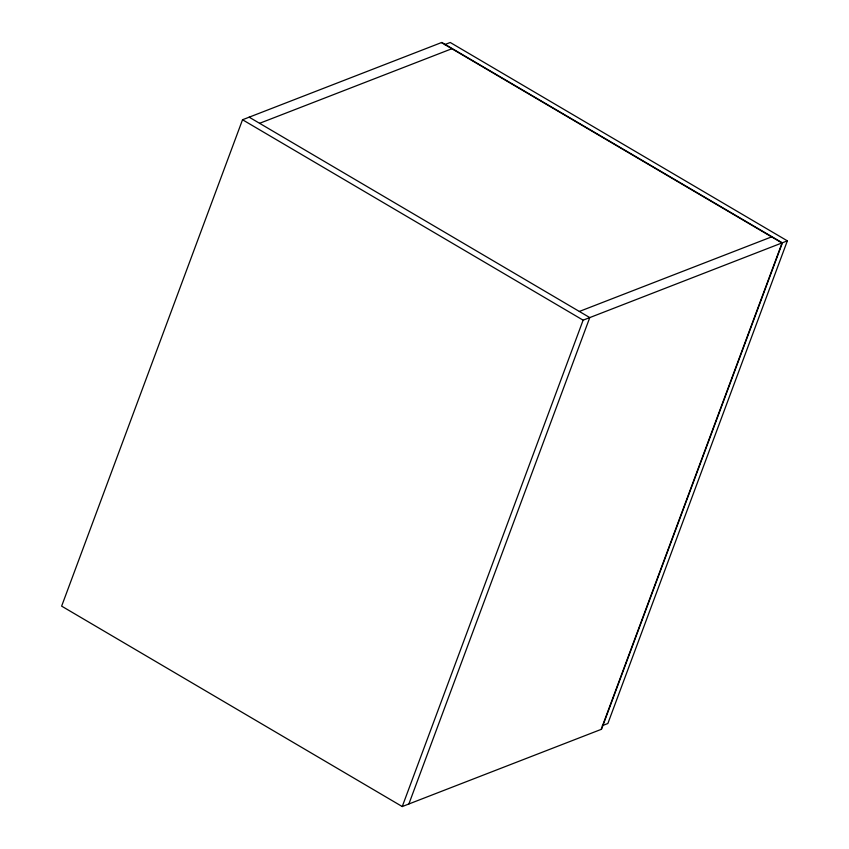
<?xml version="1.0" encoding="UTF-8"?>
<svg xmlns="http://www.w3.org/2000/svg" width="849" height="849" viewBox="0 0 849 849"><rect width="100%" height="100%" fill="white"/><g stroke="black" fill="none" stroke-linecap="round" stroke-linejoin="round"><path stroke-width="1.27" d="M242.527 119.751L61.637 606.133L402.246 806.55L601.527 729.249L782.407 242.867L441.809 42.45L242.527 119.751L583.125 320.169L787.363 240.851L450.235 42.482L444.696 44.626M402.246 806.55L583.125 320.169M408.878 803.971L589.768 317.59L249.171 117.173M601.156 729.397L782.046 243.016L441.448 42.588M787.363 240.851L607.863 723.497L602.334 725.64M259.592 123.307L452.241 48.584M579.347 311.456L771.985 236.733"/></g></svg>
